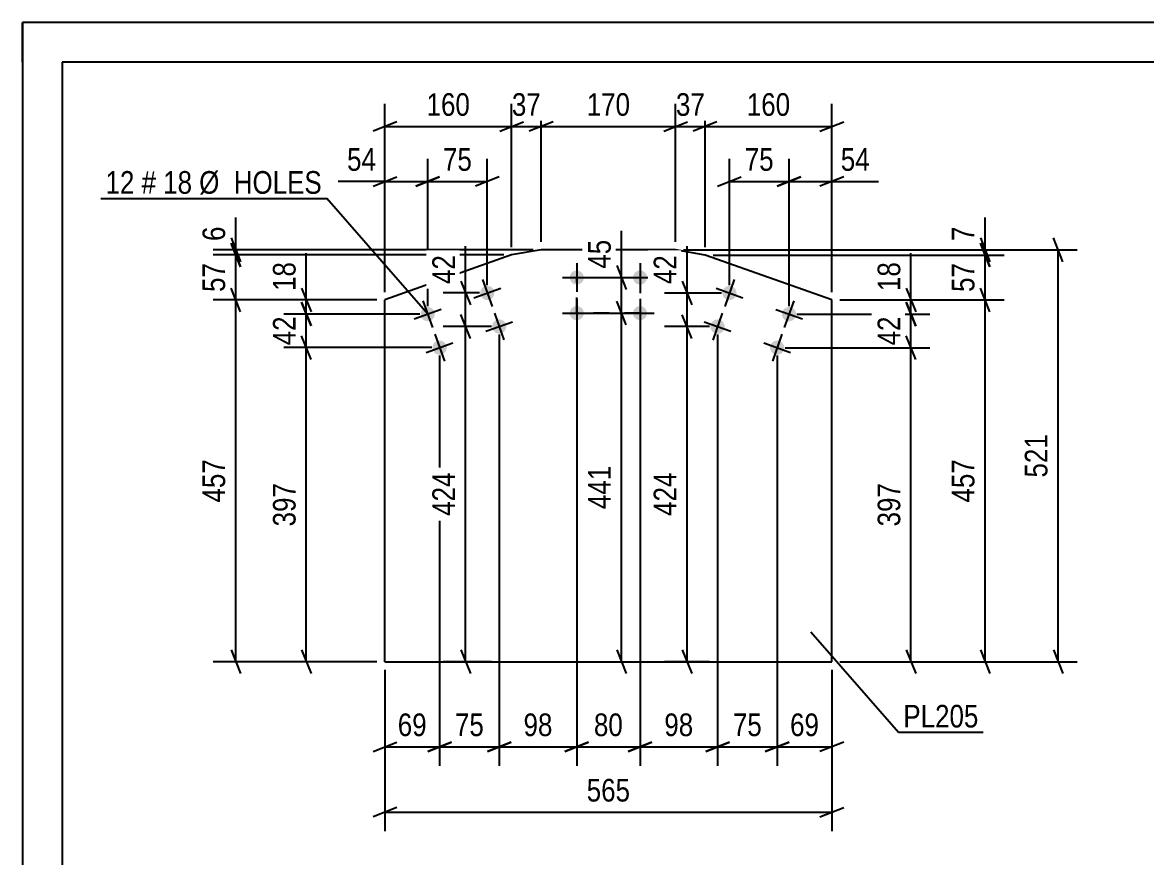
# Model space of a CAD drawing. Header units: millimetres. Extents: x 0 to 420, y 0 to 297.
# Drawn here: x 0 to 142.1, y 191.4 to 297 of the extents above; entities that cross this region are included whole.
import ezdxf

# ---------------------------------------------------------------- set-up
doc = ezdxf.new("R2010")
doc.units = ezdxf.units.MM
doc.linetypes.add('DXK_LINE_DOT2', pattern=[3.9198, 1.9599, -1.9599])
doc.styles.add('Arial Narrow', font='ARIALN.TTF', dxfattribs={"height": 0.2})

# ---------------------------------------------------------------- blocks, each defined once
blk = doc.blocks.new('Unknown-318897279-1115')
at = {"color": 5, "linetype": 'Continuous'}
for p, q in [((420, 297), (0, 297)), ((0, 297), (0, 0)), ((0, 292), (0, 297)), ((415, 292), (5, 292)), ((5, 292), (5, 5))]:
    blk.add_line(p, q, dxfattribs=at)
blk = doc.blocks.new('Bolt-318897279-10987 - 10985')
at = {"linetype": 'Continuous'}
for points in [[(90.23, 262.5, -1), (88.54, 263.1, -1)], [(97.77, 259.83, -1), (96.07, 260.43, -1)], [(88.73, 258.26, -1), (87.03, 258.86, -1)], [(96.27, 255.59, -1), (94.57, 256.19, -1)]]:
    blk.add_hatch(color=1, dxfattribs=at).paths.add_polyline_path(points)
at = {"color": 1, "linetype": 'Continuous'}
for p, q in [((89.99, 264.5), (88.78, 261.11)), ((87.69, 263.4), (91.08, 262.2)), ((97.52, 261.82), (96.32, 258.43)), ((88.48, 260.26), (87.28, 256.86)), ((95.23, 260.73), (98.62, 259.53)), ((86.18, 259.16), (89.58, 257.96)), ((96.02, 257.58), (94.82, 254.19)), ((93.72, 256.49), (97.11, 255.28))]:
    blk.add_line(p, q, dxfattribs=at)
blk = doc.blocks.new('Part-318897279-10986 - 10985')
at = {"color": 2, "linetype": 'Continuous'}
for p, q in [((61.84, 267.61), (45.82, 261.93)), ((65.58, 268.26), (61.84, 267.61)), ((82.58, 268.26), (65.58, 268.26)), ((86.31, 267.6), (82.58, 268.26)), ((102.33, 261.92), (86.31, 267.6)), ((45.82, 216.19), (45.82, 261.93)), ((102.33, 216.19), (102.33, 261.92)), ((45.82, 216.19), (102.33, 216.19))]:
    blk.add_line(p, q, dxfattribs=at)
blk = doc.blocks.new('Bolt-318897279-10988 - 10985')
at = {"linetype": 'Continuous'}
for points in [[(70.98, 264.76, -1), (69.18, 264.76, -1)], [(78.98, 264.76, -1), (77.18, 264.76, -1)], [(70.98, 260.26, -1), (69.18, 260.26, -1)], [(78.98, 260.26, -1), (77.18, 260.26, -1)]]:
    blk.add_hatch(color=1, dxfattribs=at).paths.add_polyline_path(points)
at = {"color": 1, "linetype": 'Continuous'}
for p, q in [((70.08, 266.56), (70.08, 262.96)), ((78.08, 266.56), (78.08, 262.96)), ((68.28, 264.76), (71.88, 264.76)), ((76.28, 264.76), (79.88, 264.76)), ((70.08, 262.06), (70.08, 258.46)), ((78.08, 262.06), (78.08, 258.46)), ((68.28, 260.26), (71.88, 260.26)), ((76.28, 260.26), (79.88, 260.26))]:
    blk.add_line(p, q, dxfattribs=at)
blk = doc.blocks.new('Bolt-318897279-10989 - 10985')
at = {"linetype": 'Continuous'}
for points in [[(59.62, 263.11, -1), (57.92, 262.51, -1)], [(52.08, 260.44, -1), (50.38, 259.84, -1)], [(61.12, 258.87, -1), (59.43, 258.27, -1)], [(53.58, 256.2, -1), (51.89, 255.59, -1)]]:
    blk.add_hatch(color=1, dxfattribs=at).paths.add_polyline_path(points)
at = {"color": 1, "linetype": 'Continuous'}
for p, q in [((58.17, 264.51), (59.37, 261.11)), ((57.07, 262.21), (60.47, 263.41)), ((50.63, 261.83), (51.83, 258.44)), ((49.54, 259.53), (52.93, 260.74)), ((59.67, 260.27), (60.88, 256.87)), ((58.58, 257.97), (61.97, 259.17)), ((52.13, 257.59), (53.34, 254.2)), ((51.04, 255.29), (54.43, 256.5))]:
    blk.add_line(p, q, dxfattribs=at)
blk = doc.blocks.new('Rectangle-318897279-13212 - 10985')
at = {"color": 1, "linetype": 'DXK_LINE_DOT2'}
blk.add_lwpolyline([(70.08, 264.76), (78.08, 264.76), (78.08, 260.26), (70.08, 260.26), (70.08, 264.76)], close=True, dxfattribs=at)
blk = doc.blocks.new('StraightDimension-318897279-13124 - 10985')
at = {"color": 7, "linetype": 'Continuous'}
for p, q in [((87.88, 257.56), (87.88, 203.04)), ((95.42, 254.89), (95.42, 203.04)), ((86.38, 204.84), (89.38, 206.04)), ((87.88, 205.44), (95.42, 205.44)), ((96.92, 206.04), (93.92, 204.84))]:
    blk.add_line(p, q, dxfattribs=at)
at = {"color": 0}
blk.add_wipeout([(94.08, 206.19), (94.08, 210.39), (89.22, 210.39), (89.22, 206.19)], dxfattribs=at)
at = {"color": 3, "style": 'Arial Narrow'}
blk.add_text('75', height=2.863, dxfattribs=at).set_placement((89.82, 206.79))
blk = doc.blocks.new('StraightDimension-318897279-13129 - 10985')
at = {"color": 7, "linetype": 'Continuous'}
for p, q in [((52.74, 254.9), (52.74, 203.04)), ((45.82, 215.19), (45.82, 203.04)), ((44.32, 204.84), (47.32, 206.04)), ((45.82, 205.44), (52.74, 205.44)), ((54.24, 206.04), (51.24, 204.84))]:
    blk.add_line(p, q, dxfattribs=at)
at = {"color": 0}
blk.add_wipeout([(51.71, 206.19), (51.71, 210.39), (46.85, 210.39), (46.85, 206.19)], dxfattribs=at)
at = {"color": 3, "style": 'Arial Narrow'}
blk.add_text('69', height=2.863, dxfattribs=at).set_placement((47.45, 206.79))
blk = doc.blocks.new('StraightDimension-318897279-11420 - 10985')
at = {"color": 7, "linetype": 'Continuous'}
for p, q in [((86.31, 268.6), (86.31, 286.7)), ((102.33, 262.92), (102.33, 286.7)), ((87.81, 284.45), (84.81, 283.25)), ((100.83, 283.25), (103.83, 284.45)), ((86.31, 283.85), (102.33, 283.85))]:
    blk.add_line(p, q, dxfattribs=at)
at = {"color": 0}
blk.add_wipeout([(97.67, 284.6), (97.67, 288.8), (90.98, 288.8), (90.98, 284.6)], dxfattribs=at)
at = {"color": 3, "style": 'Arial Narrow'}
blk.add_text('160', height=2.863, dxfattribs=at).set_placement((91.58, 285.2))
blk = doc.blocks.new('StraightDimension-318897279-13123 - 10985')
at = {"color": 7, "linetype": 'Continuous'}
for p, q in [((95.42, 254.89), (95.42, 203.04)), ((102.33, 215.19), (102.33, 203.04)), ((93.92, 204.84), (96.92, 206.04)), ((95.42, 205.44), (102.33, 205.44)), ((103.83, 206.04), (100.83, 204.84))]:
    blk.add_line(p, q, dxfattribs=at)
at = {"color": 0}
blk.add_wipeout([(101.3, 206.19), (101.3, 210.39), (96.45, 210.39), (96.45, 206.19)], dxfattribs=at)
at = {"color": 3, "style": 'Arial Narrow'}
blk.add_text('69', height=2.863, dxfattribs=at).set_placement((97.05, 206.79))
blk = doc.blocks.new('StraightDimension-318897279-13247 - 10985')
at = {"color": 7, "linetype": 'Continuous'}
for p, q in [((84.02, 262.8), (84.02, 268.71)), ((84.02, 262.8), (84.02, 268.71)), ((83.42, 264.3), (84.62, 261.3)), ((88.38, 262.8), (81.17, 262.8)), ((84.02, 258.56), (84.02, 262.8)), ((84.62, 257.06), (83.42, 260.06)), ((86.88, 258.56), (81.17, 258.56))]:
    blk.add_line(p, q, dxfattribs=at)
at = {"color": 0}
blk.add_wipeout([(83.27, 268.18), (79.07, 268.18), (79.07, 263.33), (83.27, 263.33)], dxfattribs=at)
at = {"color": 3, "style": 'Arial Narrow'}
blk.add_text('42', height=2.863, rotation=90.0002, dxfattribs=at).set_placement((82.67, 263.93))
blk = doc.blocks.new('StraightDimension-318897279-11438 - 10985')
at = {"color": 7, "linetype": 'Continuous'}
for p, q in [((27.57, 260.43), (26.37, 263.43)), ((44.82, 261.93), (24.12, 261.93)), ((26.97, 216.19), (26.97, 261.93)), ((26.37, 217.69), (27.57, 214.69)), ((44.82, 216.19), (24.12, 216.19))]:
    blk.add_line(p, q, dxfattribs=at)
at = {"color": 0}
blk.add_wipeout([(26.22, 242.4), (22.02, 242.4), (22.02, 235.72), (26.22, 235.72)], dxfattribs=at)
at = {"color": 3, "style": 'Arial Narrow'}
blk.add_text('457', height=2.863, rotation=90.0002, dxfattribs=at).set_placement((25.62, 236.32))
blk = doc.blocks.new('StraightDimension-318897279-12959 - 10985')
at = {"color": 7, "linetype": 'Continuous'}
for p, q in [((35.28, 261.64), (36.48, 258.64)), ((50.23, 260.14), (33.03, 260.14)), ((35.88, 255.9), (35.88, 260.14)), ((36.48, 254.4), (35.28, 257.4)), ((51.74, 255.9), (33.03, 255.9))]:
    blk.add_line(p, q, dxfattribs=at)
at = {"color": 0}
blk.add_wipeout([(35.13, 260.44), (30.93, 260.44), (30.93, 255.59), (35.13, 255.59)], dxfattribs=at)
at = {"color": 3, "style": 'Arial Narrow'}
blk.add_text('42', height=2.863, rotation=90.0002, dxfattribs=at).set_placement((34.53, 256.19))
blk = doc.blocks.new('StraightDimension-318897279-13128 - 10985')
at = {"color": 7, "linetype": 'Continuous'}
for p, q in [((60.28, 257.57), (60.28, 203.04)), ((52.74, 254.9), (52.74, 203.04)), ((51.24, 204.84), (54.24, 206.04)), ((52.74, 205.44), (60.28, 205.44)), ((61.78, 206.04), (58.78, 204.84))]:
    blk.add_line(p, q, dxfattribs=at)
at = {"color": 0}
blk.add_wipeout([(58.93, 206.19), (58.93, 210.39), (54.08, 210.39), (54.08, 206.19)], dxfattribs=at)
at = {"color": 3, "style": 'Arial Narrow'}
blk.add_text('75', height=2.863, dxfattribs=at).set_placement((54.68, 206.79))
blk = doc.blocks.new('StraightDimension-318897279-11421 - 10985')
at = {"color": 7, "linetype": 'Continuous'}
for p, q in [((82.58, 269.26), (82.58, 286.7)), ((86.31, 268.6), (86.31, 286.7)), ((81.08, 283.25), (84.08, 284.45)), ((87.81, 284.45), (84.81, 283.25)), ((82.58, 283.85), (86.31, 283.85))]:
    blk.add_line(p, q, dxfattribs=at)
at = {"color": 0}
blk.add_wipeout([(86.87, 284.6), (86.87, 288.8), (82.02, 288.8), (82.02, 284.6)], dxfattribs=at)
at = {"color": 3, "style": 'Arial Narrow'}
blk.add_text('37', height=2.863, dxfattribs=at).set_placement((82.62, 285.2))
blk = doc.blocks.new('StraightDimension-318897279-11422 - 10985')
at = {"color": 7, "linetype": 'Continuous'}
for p, q in [((65.58, 269.26), (65.58, 286.7)), ((82.58, 269.26), (82.58, 286.7)), ((67.08, 284.45), (64.08, 283.25)), ((81.08, 283.25), (84.08, 284.45)), ((65.58, 283.85), (82.58, 283.85))]:
    blk.add_line(p, q, dxfattribs=at)
at = {"color": 0}
blk.add_wipeout([(77.42, 284.6), (77.42, 288.8), (70.74, 288.8), (70.74, 284.6)], dxfattribs=at)
at = {"color": 3, "style": 'Arial Narrow'}
blk.add_text('170', height=2.863, dxfattribs=at).set_placement((71.34, 285.2))
blk = doc.blocks.new('StraightDimension-318897279-11423 - 10985')
at = {"color": 7, "linetype": 'Continuous'}
for p, q in [((61.84, 268.61), (61.84, 286.7)), ((65.58, 269.26), (65.58, 286.7)), ((60.34, 283.25), (63.34, 284.45)), ((67.08, 284.45), (64.08, 283.25)), ((61.84, 283.85), (65.58, 283.85))]:
    blk.add_line(p, q, dxfattribs=at)
at = {"color": 0}
blk.add_wipeout([(66.14, 284.6), (66.14, 288.8), (61.28, 288.8), (61.28, 284.6)], dxfattribs=at)
at = {"color": 3, "style": 'Arial Narrow'}
blk.add_text('37', height=2.863, dxfattribs=at).set_placement((61.88, 285.2))
blk = doc.blocks.new('StraightDimension-318897279-13125 - 10985')
at = {"color": 7, "linetype": 'Continuous'}
for p, q in [((78.08, 259.26), (78.08, 203.04)), ((87.88, 257.56), (87.88, 203.04)), ((76.58, 204.84), (79.58, 206.04)), ((78.08, 205.44), (87.88, 205.44)), ((89.38, 206.04), (86.38, 204.84))]:
    blk.add_line(p, q, dxfattribs=at)
at = {"color": 0}
blk.add_wipeout([(85.41, 206.19), (85.41, 210.39), (80.55, 210.39), (80.55, 206.19)], dxfattribs=at)
at = {"color": 3, "style": 'Arial Narrow'}
blk.add_text('98', height=2.863, dxfattribs=at).set_placement((81.15, 206.79))
blk = doc.blocks.new('StraightDimension-318897279-11424 - 10985')
at = {"color": 7, "linetype": 'Continuous'}
for p, q in [((45.82, 262.93), (45.82, 286.7)), ((61.84, 268.61), (61.84, 286.7)), ((47.32, 284.45), (44.32, 283.25)), ((60.34, 283.25), (63.34, 284.45)), ((45.82, 283.85), (61.84, 283.85))]:
    blk.add_line(p, q, dxfattribs=at)
at = {"color": 0}
blk.add_wipeout([(57.17, 284.6), (57.17, 288.8), (50.49, 288.8), (50.49, 284.6)], dxfattribs=at)
at = {"color": 3, "style": 'Arial Narrow'}
blk.add_text('160', height=2.863, dxfattribs=at).set_placement((51.09, 285.2))
blk = doc.blocks.new('StraightDimension-318897279-11432 - 10985')
at = {"color": 7, "linetype": 'Continuous'}
for p, q in [((45.82, 215.19), (45.82, 194.77)), ((102.33, 215.19), (102.33, 194.77)), ((47.32, 197.77), (44.32, 196.57)), ((100.83, 196.57), (103.83, 197.77)), ((45.82, 197.17), (102.33, 197.17))]:
    blk.add_line(p, q, dxfattribs=at)
at = {"color": 0}
blk.add_wipeout([(77.42, 197.92), (77.42, 202.12), (70.74, 202.12), (70.74, 197.92)], dxfattribs=at)
at = {"color": 3, "style": 'Arial Narrow'}
blk.add_text('565', height=2.863, dxfattribs=at).set_placement((71.34, 198.52))
blk = doc.blocks.new('StraightDimension-318897279-11436 - 10985')
at = {"color": 7, "linetype": 'Continuous'}
for p, q in [((26.97, 268.26), (26.97, 272.33)), ((26.97, 268.26), (26.97, 272.33)), ((26.37, 269.76), (27.57, 266.76)), ((27.57, 266.11), (26.37, 269.11)), ((64.58, 268.26), (24.12, 268.26)), ((60.84, 267.61), (24.12, 267.61)), ((26.97, 267.61), (26.97, 268.26))]:
    blk.add_line(p, q, dxfattribs=at)
at = {"color": 0}
blk.add_wipeout([(26.22, 271.81), (22.02, 271.81), (22.02, 268.78), (26.22, 268.78)], dxfattribs=at)
at = {"color": 3, "style": 'Arial Narrow'}
blk.add_text('6', height=2.86, rotation=90.0002, dxfattribs=at).set_placement((25.62, 269.38))
blk = doc.blocks.new('StraightDimension-318897279-12935 - 10985')
at = {"color": 7, "linetype": 'Continuous'}
for p, q in [((112.33, 261.92), (112.33, 267.83)), ((112.33, 261.92), (112.33, 267.83)), ((111.73, 263.42), (112.93, 260.42)), ((103.33, 261.92), (114.73, 261.92)), ((112.93, 258.63), (111.73, 261.63)), ((112.33, 260.13), (112.33, 261.92)), ((97.92, 260.13), (114.73, 260.13))]:
    blk.add_line(p, q, dxfattribs=at)
at = {"color": 0}
blk.add_wipeout([(111.58, 267.3), (107.38, 267.3), (107.38, 262.45), (111.58, 262.45)], dxfattribs=at)
at = {"color": 3, "style": 'Arial Narrow'}
blk.add_text('18', height=2.863, rotation=90.0002, dxfattribs=at).set_placement((110.98, 263.05))
blk = doc.blocks.new('StraightDimension-318897279-11437 - 10985')
at = {"color": 7, "linetype": 'Continuous'}
for p, q in [((26.37, 269.11), (27.57, 266.11)), ((60.84, 267.61), (24.12, 267.61)), ((26.97, 261.93), (26.97, 267.61)), ((27.57, 260.43), (26.37, 263.43)), ((44.82, 261.93), (24.12, 261.93))]:
    blk.add_line(p, q, dxfattribs=at)
at = {"color": 0}
blk.add_wipeout([(26.22, 267.2), (22.02, 267.2), (22.02, 262.34), (26.22, 262.34)], dxfattribs=at)
at = {"color": 3, "style": 'Arial Narrow'}
blk.add_text('57', height=2.863, rotation=90.0002, dxfattribs=at).set_placement((25.62, 262.94))
blk = doc.blocks.new('StraightDimension-318897279-11444 - 10985')
at = {"color": 7, "linetype": 'Continuous'}
for p, q in [((121.71, 268.26), (121.71, 272.33)), ((121.71, 268.26), (121.71, 272.33)), ((121.11, 269.76), (122.31, 266.76)), ((122.31, 266.1), (121.11, 269.1)), ((83.58, 268.26), (124.11, 268.26)), ((87.31, 267.6), (124.11, 267.6)), ((121.71, 267.6), (121.71, 268.26))]:
    blk.add_line(p, q, dxfattribs=at)
at = {"color": 0}
blk.add_wipeout([(120.96, 271.81), (116.76, 271.81), (116.76, 268.78), (120.96, 268.78)], dxfattribs=at)
at = {"color": 3, "style": 'Arial Narrow'}
blk.add_text('7', height=2.86, rotation=90.0002, dxfattribs=at).set_placement((120.36, 269.38))
blk = doc.blocks.new('StraightDimension-318897279-11445 - 10985')
at = {"color": 7, "linetype": 'Continuous'}
for p, q in [((121.11, 269.1), (122.31, 266.1)), ((87.31, 267.6), (124.11, 267.6)), ((121.71, 261.92), (121.71, 267.6)), ((122.31, 260.42), (121.11, 263.42)), ((103.33, 261.92), (124.11, 261.92))]:
    blk.add_line(p, q, dxfattribs=at)
at = {"color": 0}
blk.add_wipeout([(120.96, 267.19), (116.76, 267.19), (116.76, 262.34), (120.96, 262.34)], dxfattribs=at)
at = {"color": 3, "style": 'Arial Narrow'}
blk.add_text('57', height=2.863, rotation=90.0002, dxfattribs=at).set_placement((120.36, 262.94))
blk = doc.blocks.new('StraightDimension-318897279-11446 - 10985')
at = {"color": 7, "linetype": 'Continuous'}
for p, q in [((122.31, 260.42), (121.11, 263.42)), ((103.33, 261.92), (124.11, 261.92)), ((121.71, 216.19), (121.71, 261.92)), ((121.11, 217.69), (122.31, 214.69)), ((103.33, 216.19), (124.11, 216.19))]:
    blk.add_line(p, q, dxfattribs=at)
at = {"color": 0}
blk.add_wipeout([(120.96, 242.4), (116.76, 242.4), (116.76, 235.72), (120.96, 235.72)], dxfattribs=at)
at = {"color": 3, "style": 'Arial Narrow'}
blk.add_text('457', height=2.863, rotation=90.0002, dxfattribs=at).set_placement((120.36, 236.32))
blk = doc.blocks.new('StraightDimension-318897279-11532 - 10985')
at = {"color": 7, "linetype": 'Continuous'}
for p, q in [((131.54, 266.76), (130.34, 269.76)), ((83.58, 268.26), (133.34, 268.26)), ((130.94, 216.19), (130.94, 268.26)), ((130.34, 217.69), (131.54, 214.69)), ((103.33, 216.19), (133.34, 216.19))]:
    blk.add_line(p, q, dxfattribs=at)
at = {"color": 0}
blk.add_wipeout([(130.19, 245.57), (125.99, 245.57), (125.99, 238.88), (130.19, 238.88)], dxfattribs=at)
at = {"color": 3, "style": 'Arial Narrow'}
blk.add_text('521', height=2.863, rotation=90.0002, dxfattribs=at).set_placement((129.59, 239.48))
blk = doc.blocks.new('StraightDimension-318897279-12936 - 10985')
at = {"color": 7, "linetype": 'Continuous'}
for p, q in [((111.73, 261.63), (112.93, 258.63)), ((97.92, 260.13), (114.73, 260.13)), ((112.33, 255.89), (112.33, 260.13)), ((112.93, 254.39), (111.73, 257.39)), ((96.42, 255.89), (114.73, 255.89))]:
    blk.add_line(p, q, dxfattribs=at)
at = {"color": 0}
blk.add_wipeout([(111.58, 260.44), (107.38, 260.44), (107.38, 255.58), (111.58, 255.58)], dxfattribs=at)
at = {"color": 3, "style": 'Arial Narrow'}
blk.add_text('42', height=2.863, rotation=90.0002, dxfattribs=at).set_placement((110.98, 256.18))
blk = doc.blocks.new('StraightDimension-318897279-12937 - 10985')
at = {"color": 7, "linetype": 'Continuous'}
for p, q in [((112.93, 254.39), (111.73, 257.39)), ((96.42, 255.89), (114.73, 255.89)), ((112.33, 216.19), (112.33, 255.89)), ((111.73, 217.69), (112.93, 214.69)), ((103.33, 216.19), (114.73, 216.19))]:
    blk.add_line(p, q, dxfattribs=at)
at = {"color": 0}
blk.add_wipeout([(111.58, 239.38), (107.38, 239.38), (107.38, 232.7), (111.58, 232.7)], dxfattribs=at)
at = {"color": 3, "style": 'Arial Narrow'}
blk.add_text('397', height=2.863, rotation=90.0002, dxfattribs=at).set_placement((110.98, 233.3))
blk = doc.blocks.new('StraightDimension-318897279-12958 - 10985')
at = {"color": 7, "linetype": 'Continuous'}
for p, q in [((35.88, 261.93), (35.88, 267.84)), ((35.88, 261.93), (35.88, 267.84)), ((35.28, 263.43), (36.48, 260.43)), ((44.82, 261.93), (33.03, 261.93)), ((36.48, 258.64), (35.28, 261.64)), ((35.88, 260.14), (35.88, 261.93)), ((50.23, 260.14), (33.03, 260.14))]:
    blk.add_line(p, q, dxfattribs=at)
at = {"color": 0}
blk.add_wipeout([(35.13, 267.31), (30.93, 267.31), (30.93, 262.46), (35.13, 262.46)], dxfattribs=at)
at = {"color": 3, "style": 'Arial Narrow'}
blk.add_text('18', height=2.863, rotation=90.0002, dxfattribs=at).set_placement((34.53, 263.06))
blk = doc.blocks.new('StraightDimension-318897279-12960 - 10985')
at = {"color": 7, "linetype": 'Continuous'}
for p, q in [((36.48, 254.4), (35.28, 257.4)), ((51.74, 255.9), (33.03, 255.9)), ((35.88, 216.19), (35.88, 255.9)), ((35.28, 217.69), (36.48, 214.69)), ((44.82, 216.19), (33.03, 216.19))]:
    blk.add_line(p, q, dxfattribs=at)
at = {"color": 0}
blk.add_wipeout([(35.13, 239.39), (30.93, 239.39), (30.93, 232.7), (35.13, 232.7)], dxfattribs=at)
at = {"color": 3, "style": 'Arial Narrow'}
blk.add_text('397', height=2.863, rotation=90.0002, dxfattribs=at).set_placement((34.53, 233.3))
blk = doc.blocks.new('StraightDimension-318897279-13004 - 10985')
at = {"color": 7, "linetype": 'Continuous'}
for p, q in [((96.92, 261.13), (96.92, 279.75)), ((102.33, 262.92), (102.33, 279.75)), ((95.42, 276.3), (98.42, 277.5)), ((103.83, 277.5), (100.83, 276.3)), ((96.92, 276.9), (102.33, 276.9)), ((102.33, 276.9), (108.24, 276.9)), ((102.33, 276.9), (108.24, 276.9))]:
    blk.add_line(p, q, dxfattribs=at)
at = {"color": 0}
blk.add_wipeout([(107.72, 277.65), (107.72, 281.85), (102.86, 281.85), (102.86, 277.65)], dxfattribs=at)
at = {"color": 3, "style": 'Arial Narrow'}
blk.add_text('54', height=2.863, dxfattribs=at).set_placement((103.46, 278.25))
blk = doc.blocks.new('StraightDimension-318897279-13126 - 10985')
at = {"color": 7, "linetype": 'Continuous'}
for p, q in [((70.08, 259.26), (70.08, 203.04)), ((78.08, 259.26), (78.08, 203.04)), ((68.58, 204.84), (71.58, 206.04)), ((70.08, 205.44), (78.08, 205.44)), ((79.58, 206.04), (76.58, 204.84))]:
    blk.add_line(p, q, dxfattribs=at)
at = {"color": 0}
blk.add_wipeout([(76.51, 206.19), (76.51, 210.39), (71.65, 210.39), (71.65, 206.19)], dxfattribs=at)
at = {"color": 3, "style": 'Arial Narrow'}
blk.add_text('80', height=2.863, dxfattribs=at).set_placement((72.25, 206.79))
blk = doc.blocks.new('StraightDimension-318897279-13005 - 10985')
at = {"color": 7, "linetype": 'Continuous'}
for p, q in [((89.38, 263.8), (89.38, 279.75)), ((96.92, 261.13), (96.92, 279.75)), ((87.88, 276.3), (90.88, 277.5)), ((98.42, 277.5), (95.42, 276.3)), ((89.38, 276.9), (96.92, 276.9))]:
    blk.add_line(p, q, dxfattribs=at)
at = {"color": 0}
blk.add_wipeout([(95.58, 277.65), (95.58, 281.85), (90.72, 281.85), (90.72, 277.65)], dxfattribs=at)
at = {"color": 3, "style": 'Arial Narrow'}
blk.add_text('75', height=2.863, dxfattribs=at).set_placement((91.32, 278.25))
blk = doc.blocks.new('StraightDimension-318897279-13009 - 10985')
at = {"color": 7, "linetype": 'Continuous'}
for p, q in [((51.23, 261.14), (51.23, 279.75)), ((58.77, 263.81), (58.77, 279.75)), ((49.73, 276.3), (52.73, 277.5)), ((60.27, 277.5), (57.27, 276.3)), ((51.23, 276.9), (58.77, 276.9))]:
    blk.add_line(p, q, dxfattribs=at)
at = {"color": 0}
blk.add_wipeout([(57.43, 277.65), (57.43, 281.85), (52.57, 281.85), (52.57, 277.65)], dxfattribs=at)
at = {"color": 3, "style": 'Arial Narrow'}
blk.add_text('75', height=2.863, dxfattribs=at).set_placement((53.17, 278.25))
blk = doc.blocks.new('StraightDimension-318897279-13010 - 10985')
at = {"color": 7, "linetype": 'Continuous'}
for p, q in [((45.82, 262.93), (45.82, 279.75)), ((51.23, 261.14), (51.23, 279.75)), ((44.32, 276.3), (47.32, 277.5)), ((52.73, 277.5), (49.73, 276.3)), ((45.82, 276.9), (39.91, 276.9)), ((45.82, 276.9), (39.91, 276.9)), ((45.82, 276.9), (51.23, 276.9))]:
    blk.add_line(p, q, dxfattribs=at)
at = {"color": 0}
blk.add_wipeout([(45.3, 277.65), (45.3, 281.85), (40.44, 281.85), (40.44, 277.65)], dxfattribs=at)
at = {"color": 3, "style": 'Arial Narrow'}
blk.add_text('54', height=2.863, dxfattribs=at).set_placement((41.04, 278.25))
blk = doc.blocks.new('StraightDimension-318897279-13127 - 10985')
at = {"color": 7, "linetype": 'Continuous'}
for p, q in [((70.08, 259.26), (70.08, 203.04)), ((60.28, 257.57), (60.28, 203.04)), ((58.78, 204.84), (61.78, 206.04)), ((60.28, 205.44), (70.08, 205.44)), ((71.58, 206.04), (68.58, 204.84))]:
    blk.add_line(p, q, dxfattribs=at)
at = {"color": 0}
blk.add_wipeout([(67.6, 206.19), (67.6, 210.39), (62.75, 210.39), (62.75, 206.19)], dxfattribs=at)
at = {"color": 3, "style": 'Arial Narrow'}
blk.add_text('98', height=2.863, dxfattribs=at).set_placement((63.35, 206.79))
blk = doc.blocks.new('StraightDimension-318897279-13179 - 10985')
at = {"color": 7, "linetype": 'Continuous'}
for p, q in [((56.03, 262.81), (56.03, 268.72)), ((56.03, 262.81), (56.03, 268.72)), ((55.43, 264.31), (56.63, 261.31)), ((57.77, 262.81), (53.18, 262.81)), ((56.03, 258.57), (56.03, 262.81)), ((56.63, 257.07), (55.43, 260.07)), ((59.28, 258.57), (53.18, 258.57))]:
    blk.add_line(p, q, dxfattribs=at)
at = {"color": 0}
blk.add_wipeout([(55.28, 268.19), (51.08, 268.19), (51.08, 263.34), (55.28, 263.34)], dxfattribs=at)
at = {"color": 3, "style": 'Arial Narrow'}
blk.add_text('42', height=2.863, rotation=90.0002, dxfattribs=at).set_placement((54.68, 263.94))
blk = doc.blocks.new('StraightDimension-318897279-13180 - 10985')
at = {"color": 7, "linetype": 'Continuous'}
for p, q in [((56.63, 257.07), (55.43, 260.07)), ((59.28, 258.57), (53.18, 258.57)), ((56.03, 216.19), (56.03, 258.57)), ((55.43, 217.69), (56.63, 214.69)), ((59.28, 216.19), (53.18, 216.19))]:
    blk.add_line(p, q, dxfattribs=at)
at = {"color": 0}
blk.add_wipeout([(55.28, 240.72), (51.08, 240.72), (51.08, 234.04), (55.28, 234.04)], dxfattribs=at)
at = {"color": 3, "style": 'Arial Narrow'}
blk.add_text('424', height=2.863, rotation=90.0002, dxfattribs=at).set_placement((54.68, 234.64))
blk = doc.blocks.new('StraightDimension-318897279-13223 - 10985')
at = {"color": 7, "linetype": 'Continuous'}
for p, q in [((75.73, 264.76), (75.73, 270.66)), ((75.73, 264.76), (75.73, 270.66)), ((75.13, 266.26), (76.33, 263.26)), ((71.08, 264.76), (78.13, 264.76)), ((75.73, 260.26), (75.73, 264.76)), ((76.33, 258.76), (75.13, 261.76)), ((71.08, 260.26), (78.13, 260.26))]:
    blk.add_line(p, q, dxfattribs=at)
at = {"color": 0}
blk.add_wipeout([(74.98, 270.14), (70.78, 270.14), (70.78, 265.28), (74.98, 265.28)], dxfattribs=at)
at = {"color": 3, "style": 'Arial Narrow'}
blk.add_text('45', height=2.863, rotation=90.0002, dxfattribs=at).set_placement((74.38, 265.88))
blk = doc.blocks.new('StraightDimension-318897279-13224 - 10985')
at = {"color": 7, "linetype": 'Continuous'}
for p, q in [((76.33, 258.76), (75.13, 261.76)), ((71.08, 260.26), (78.13, 260.26)), ((75.73, 216.19), (75.73, 260.26)), ((75.13, 217.69), (76.33, 214.69)), ((71.08, 216.19), (78.13, 216.19))]:
    blk.add_line(p, q, dxfattribs=at)
at = {"color": 0}
blk.add_wipeout([(74.98, 241.57), (70.78, 241.57), (70.78, 234.88), (74.98, 234.88)], dxfattribs=at)
at = {"color": 3, "style": 'Arial Narrow'}
blk.add_text('441', height=2.863, rotation=90.0002, dxfattribs=at).set_placement((74.38, 235.48))
blk = doc.blocks.new('StraightDimension-318897279-13248 - 10985')
at = {"color": 7, "linetype": 'Continuous'}
for p, q in [((84.62, 257.06), (83.42, 260.06)), ((86.88, 258.56), (81.17, 258.56)), ((84.02, 216.19), (84.02, 258.56)), ((83.42, 217.69), (84.62, 214.69)), ((86.88, 216.19), (81.17, 216.19))]:
    blk.add_line(p, q, dxfattribs=at)
at = {"color": 0}
blk.add_wipeout([(83.27, 240.72), (79.07, 240.72), (79.07, 234.03), (83.27, 234.03)], dxfattribs=at)
at = {"color": 3, "style": 'Arial Narrow'}
blk.add_text('424', height=2.863, rotation=90.0002, dxfattribs=at).set_placement((82.67, 234.63))
blk = doc.blocks.new('Mark-318897279-11637 - 10985')
at = {"color": 0}
blk.add_wipeout([(120.87, 207.88), (120.87, 210.88), (111.37, 210.88), (111.37, 207.88)], dxfattribs=at)
blk.add_wipeout([(120.87, 207.88), (120.87, 210.88), (111.37, 210.88), (111.37, 207.88)], dxfattribs=at)
at = {"color": 30, "linetype": 'Continuous'}
for p, q in [((99.67, 219.98), (110.77, 207.28)), ((110.77, 207.28), (121.47, 207.28))]:
    blk.add_line(p, q, dxfattribs=at)
at = {"color": 3, "style": 'Arial Narrow'}
blk.add_text('PL205', height=2.863, dxfattribs=at).set_placement((111.37, 207.88))
blk = doc.blocks.new('MarkSet-318897279-12895 - 10985')
at = {"color": 0}
for points in [[(14.16, 275.35), (14.16, 278.35), (10.5, 278.35), (10.5, 275.35)], [(16.89, 275.35), (16.89, 278.35), (15.06, 278.35), (15.06, 275.35)], [(21.44, 275.35), (21.44, 278.35), (17.79, 278.35), (17.79, 275.35)], [(37.87, 275.35), (37.87, 278.35), (22.34, 278.35), (22.34, 275.35)]]:
    blk.add_wipeout(points, dxfattribs=at)
for points in [[(14.16, 275.35), (14.16, 278.35), (10.5, 278.35), (10.5, 275.35)], [(16.89, 275.35), (16.89, 278.35), (15.06, 278.35), (15.06, 275.35)], [(21.44, 275.35), (21.44, 278.35), (17.79, 278.35), (17.79, 275.35)], [(37.87, 275.35), (37.87, 278.35), (22.34, 278.35), (22.34, 275.35)]]:
    blk.add_wipeout(points, dxfattribs=at)
at = {"color": 7, "linetype": 'Continuous'}
for p in [(9.9, 274.75), (51.23, 260.14)]:
    blk.add_line(p, (38.47, 274.75), dxfattribs=at)
at = {"color": 3, "style": 'Arial Narrow'}
for s, height, p in [('12', 2.863, (10.5, 275.35)), ('#', 2.86, (15.06, 275.35)), ('18', 2.863, (17.79, 275.35)), ('Ø  HOLES', 2.863, (22.34, 275.35))]:
    blk.add_text(s, height=height, dxfattribs=at).set_placement(p)

msp = doc.modelspace()

# ---------------------------------------------------------------- block references
for name in ['Unknown-318897279-1115', 'Part-318897279-10986 - 10985', 'Bolt-318897279-10988 - 10985', 'Bolt-318897279-10989 - 10985', 'Rectangle-318897279-13212 - 10985', 'Bolt-318897279-10987 - 10985']:
    msp.add_blockref(name, (0, 0))

# ---------------------------------------------------------------- next in the draw order: block references
for name in ['StraightDimension-318897279-11420 - 10985', 'StraightDimension-318897279-13124 - 10985', 'StraightDimension-318897279-13129 - 10985']:
    msp.add_blockref(name, (0, 0))

# ---------------------------------------------------------------- next in the draw order: block references
for name in ['StraightDimension-318897279-13247 - 10985', 'StraightDimension-318897279-12935 - 10985', 'StraightDimension-318897279-11438 - 10985', 'StraightDimension-318897279-13123 - 10985']:
    msp.add_blockref(name, (0, 0))

# ---------------------------------------------------------------- next in the draw order: block references
for name in ['StraightDimension-318897279-11421 - 10985', 'StraightDimension-318897279-12959 - 10985', 'StraightDimension-318897279-13125 - 10985']:
    msp.add_blockref(name, (0, 0))

# ---------------------------------------------------------------- next in the draw order: block references
for name in ['StraightDimension-318897279-11422 - 10985', 'StraightDimension-318897279-13128 - 10985']:
    msp.add_blockref(name, (0, 0))

# ---------------------------------------------------------------- next in the draw order: block references
for name in ['StraightDimension-318897279-11423 - 10985', 'StraightDimension-318897279-11444 - 10985', 'StraightDimension-318897279-11432 - 10985']:
    msp.add_blockref(name, (0, 0))

# ---------------------------------------------------------------- next in the draw order: block references
for name in ['StraightDimension-318897279-11424 - 10985', 'StraightDimension-318897279-11445 - 10985', 'StraightDimension-318897279-13126 - 10985', 'StraightDimension-318897279-12960 - 10985']:
    msp.add_blockref(name, (0, 0))

# ---------------------------------------------------------------- next in the draw order: block references
for name in ['StraightDimension-318897279-11436 - 10985', 'StraightDimension-318897279-11446 - 10985', 'StraightDimension-318897279-13127 - 10985']:
    msp.add_blockref(name, (0, 0))

# ---------------------------------------------------------------- next in the draw order: block references
for name in ['StraightDimension-318897279-13223 - 10985', 'StraightDimension-318897279-11437 - 10985', 'StraightDimension-318897279-11532 - 10985']:
    msp.add_blockref(name, (0, 0))

# ---------------------------------------------------------------- next in the draw order: block references
for name in ['StraightDimension-318897279-12958 - 10985', 'StraightDimension-318897279-13224 - 10985', 'StraightDimension-318897279-12936 - 10985', 'StraightDimension-318897279-13248 - 10985']:
    msp.add_blockref(name, (0, 0))

# ---------------------------------------------------------------- next in the draw order: block references
for name in ['StraightDimension-318897279-13009 - 10985', 'StraightDimension-318897279-13004 - 10985', 'StraightDimension-318897279-12937 - 10985']:
    msp.add_blockref(name, (0, 0))

# ---------------------------------------------------------------- next in the draw order: block references
for name in ['StraightDimension-318897279-13010 - 10985', 'StraightDimension-318897279-13005 - 10985', 'Mark-318897279-11637 - 10985']:
    msp.add_blockref(name, (0, 0))

# ---------------------------------------------------------------- next in the draw order: block references
msp.add_blockref('StraightDimension-318897279-13179 - 10985', (0, 0))

# ---------------------------------------------------------------- next in the draw order: block references
msp.add_blockref('StraightDimension-318897279-13180 - 10985', (0, 0))

# ---------------------------------------------------------------- next in the draw order: block references
msp.add_blockref('MarkSet-318897279-12895 - 10985', (0, 0))

doc.saveas('drawing.dxf')
